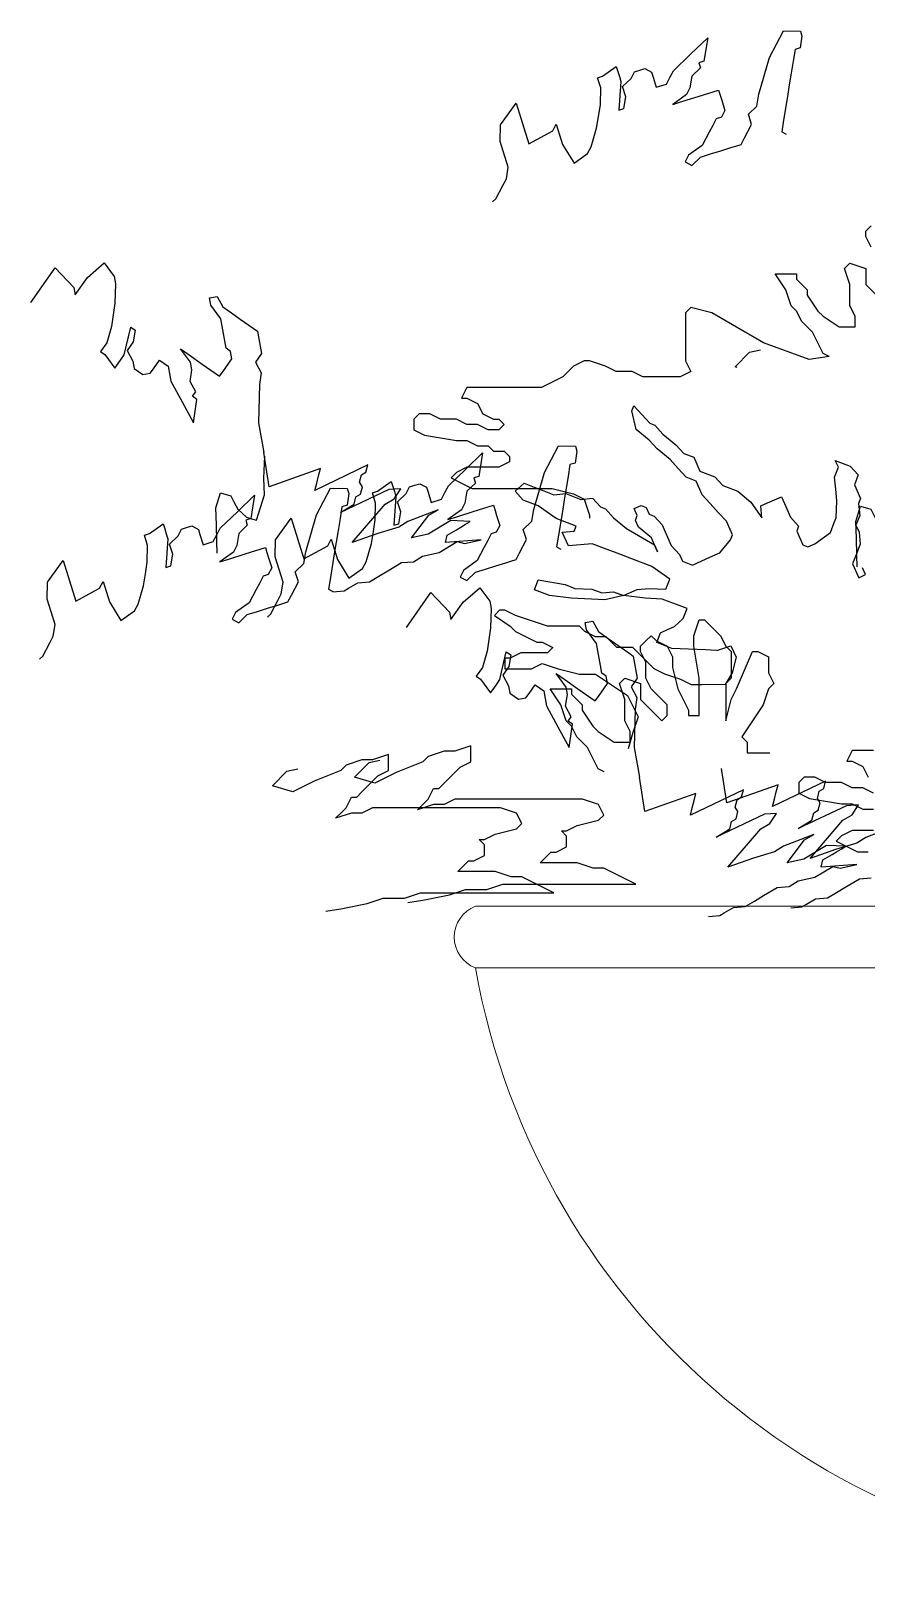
# Model space of a CAD drawing. Header units: millimetres. Extents: x 224.49 to 232.8, y 170.44 to 178.39.
# Drawn here: x 231.1423 to 231.3696, y 173.2372 to 173.6559 of the extents above; entities that cross this region are included whole.
import ezdxf

# ---------------------------------------------------------------- set-up
doc = ezdxf.new("R2010")
doc.units = ezdxf.units.MM
doc.layers.add('PROIEZIONI', color=145, linetype='Continuous', lineweight=13)
doc.layers.add('VEGETAZIONE', color=94, linetype='Continuous')

msp = doc.modelspace()

# ---------------------------------------------------------------- linework, layer by layer
at = {"layer": 'PROIEZIONI'}
for p, q in [((231.6540606653875, 173.4176087629835, -0.02885765433328312), (231.2632622538026, 173.4176087629835, -0.02885765433328312)), ((231.6540606653875, 173.4008602596299, -0.02885765433328312), (231.2632622538026, 173.4008602596299, -0.02885765433328312))]:
    msp.add_line(p, q, dxfattribs=at)
for centre, radius, start, end in [((231.2664467434278, 173.4092345113067, -0.02885765433328312), 0.00895930049275555, 110.8203850287182, 249.1796149712818), ((231.4586614595951, 173.435688924352, -0.02885765433328312), 0.1984789296389897, 190.1064698197023, 349.8935301802977)]:
    msp.add_arc(centre, radius, start, end, dxfattribs=at)
at = {"layer": 'VEGETAZIONE', "color": 103, "elevation": -0.02885765433328312}
for points in [[(231.2679446472002, 173.6092994267457), (231.2688345516602, 173.6101569658861), (231.2707339527937, 173.6137865987378), (231.2716836544986, 173.6156014155195), (231.2722010372343, 173.6187989458103), (231.270039448896, 173.6257125325047), (231.2701245152658, 173.6302927839641), (231.2743556361748, 173.6361693292106), (231.2778141765411, 173.6251075936177), (231.2842919489066, 173.6286508060356), (231.2852416506116, 173.6304656228172), (231.2869709212821, 173.6249347534618), (231.2900822103503, 173.6198359866672), (231.2900822103503, 173.6198359866672), (231.2937959462472, 173.6225150009111), (231.2947456489271, 173.6243298145748), (231.2962127323928, 173.6293421647653), (231.2967301141536, 173.6325396981741), (231.2972474981909, 173.6357372322948), (231.2973325622841, 173.6403174830424), (231.2964679279237, 173.6430829146022), (231.2978499472962, 173.643515014045), (231.3015636831931, 173.6461940282889), (231.3019960008608, 173.64481131095), (231.3024283185284, 173.6434285936112), (231.3028606352212, 173.6420458793903), (231.3022581870908, 173.6342680945221), (231.3036402064632, 173.6347001939649), (231.3041575882241, 173.6378977273738), (231.3032929528888, 173.6406631620514), (231.3056246716897, 173.6429100775643), (231.3065743743696, 173.644724891228), (231.3079563914655, 173.645156989959), (231.3093384108381, 173.645589089402), (231.3111527446269, 173.6446384739121), (231.3115850622946, 173.6432557565733), (231.3124496976297, 173.6404903218955), (231.3152137340984, 173.6413545200695), (231.3161634358033, 173.6431693368512), (231.3171131352317, 173.6449841529212), (231.3217765738086, 173.6494779808288), (231.3264400114104, 173.6539718118544), (231.3254052446375, 173.647576747443), (231.3240232275414, 173.647144648712), (231.3244555452091, 173.6457619313731), (231.322123826408, 173.6435150158603), (231.3216064423708, 173.6403174817397), (231.3206567429425, 173.6385026656697), (231.3169430047688, 173.6358236507141), (231.3197070412375, 173.636687848888), (231.3238530970787, 173.6379841465049), (231.3293811700158, 173.6397125428527), (231.3298134876834, 173.6383298255139), (231.3302458053512, 173.6369471081751), (231.3311104397114, 173.6341816766153), (231.3301607380065, 173.6323668598335), (231.3287787209105, 173.6319347611025), (231.3278290192055, 173.6301199443207), (231.3268793197771, 173.6283051282508), (231.3249799186438, 173.6246754953991), (231.3212661804702, 173.6219964804434), (231.3203164810419, 173.6201816643735), (231.3221308158055, 173.6192310457658), (231.3244625346065, 173.6214779612785), (231.3272265710751, 173.6223421594525), (231.3299906075437, 173.6232063576265), (231.3327546440123, 173.6240705558004), (231.3341366633848, 173.6245026552432), (231.3355186804808, 173.6249347539743), (231.3364683821859, 173.6267495707561), (231.3383677833192, 173.6303792036077), (231.3375031479839, 173.6331446382854), (231.3398348667848, 173.6353915537982), (231.340352251797, 173.6385890848009), (231.3432864187284, 173.6486137851819), (231.3470852209951, 173.6558730508853), (231.3516635922274, 173.6557866304514), (231.3520959098949, 173.6544039131125), (231.3515785281342, 173.6512063797038), (231.3501965087616, 173.6507742802609), (231.3496791270009, 173.6475767468521), (231.3491617429635, 173.6443792127315), (231.3486443612027, 173.6411816793227), (231.3481269761905, 173.6379841483201), (231.3470922103925, 173.6315890807907), (231.3465748286318, 173.6283915473819), (231.347751618961, 173.6277749700631)], [(231.3708709356468, 173.5969877419149), (231.3694222100671, 173.5998837281172), (231.3694222100671, 173.6013317200257), (231.3708709356468, 173.6027797143194)], [(231.3594597549164, 173.5672146164624), (231.3578324086973, 173.5680278775073), (231.3563836831178, 173.5709238637096), (231.3549349575383, 173.5738198499118), (231.3534862319587, 173.5752678442055), (231.3520375063791, 173.576715836114), (231.3505887807994, 173.5796118223163), (231.3491400584867, 173.58105981661), (231.3476913329072, 173.5854037947207), (231.344793881748, 173.5897477752167), (231.3476913329072, 173.5897477752167), (231.3491400584867, 173.5897477752167), (231.3505887807994, 173.5897477752167), (231.3505887807994, 173.5882997833082), (231.352037506379, 173.5868517890144), (231.3534862319587, 173.5854037947207), (231.3534862319587, 173.5839558028122), (231.3563836831178, 173.5796118223163), (231.3578324086973, 173.5781638304077), (231.3621785854361, 173.5752678442055), (231.3650760365953, 173.5752678442055), (231.3665247589081, 173.5752678442055), (231.3665247589081, 173.576715836114), (231.3665247589081, 173.5781638304078), (231.3650760365953, 173.58105981661), (231.3650760365953, 173.5839558028123), (231.3650760365953, 173.5868517890144), (231.3636273110157, 173.5911957695105), (231.3650760365953, 173.5926437614189), (231.3694222100671, 173.5911957695105), (231.3694222100671, 173.5897477752168), (231.3694222100671, 173.5868517890144), (231.3723196612263, 173.5839558028123)], [(231.2244885024554, 173.5032102545788), (231.2275247412799, 173.503443747434), (231.2287671794657, 173.5041888334422), (231.2312520558372, 173.5056790054584), (231.2344816421134, 173.5059273664453), (231.2369665184849, 173.5074175384615), (231.2394513948564, 173.5089077104778), (231.243178706612, 173.511142966822), (231.2464082916613, 173.5113913298545), (231.2488931680328, 173.5128815018707), (231.2533651924946, 173.5138749488658), (231.258334942436, 173.5168552912181), (231.2603220892995, 173.5163585682425), (231.2647941137613, 173.5173520152374), (231.2551053561599, 173.5166069302313), (231.2556030856678, 173.5185938252231), (231.2580879620394, 173.5200839972394), (231.259330400225, 173.5208290832475), (231.2605728384109, 173.5215741692557), (231.2618152765966, 173.5223192552638), (231.2565985434569, 173.5225676172526), (231.2503863553299, 173.5188421888921), (231.2459143308679, 173.5178487418972), (231.2506371004127, 173.5240577902708), (231.2531219767843, 173.5255479622871), (231.2449226417934, 173.5223192569022), (231.242437765422, 173.520829084886), (231.2367233027744, 173.5190905518828), (231.2297664059695, 173.5166069325062), (231.2387142183526, 173.5270381359418), (231.2411990947241, 173.5285283079581), (231.2429392624179, 173.531260288958), (231.2397096761418, 173.5310119279712), (231.226540588408, 173.5248028785539), (231.2302679001636, 173.5270381348981), (231.2307656284449, 173.5290250319356), (231.2320080666306, 173.5297701179438), (231.2325057961384, 173.5317570129357), (231.231761086234, 173.5329988239651), (231.2322588157419, 173.534985718957), (231.2335012539277, 173.5357308049651), (231.2339989822088, 173.5377177020027), (231.2339989822088, 173.5377177020027), (231.2195874562894, 173.5307635665772), (231.2200851845705, 173.5327504636148), (231.2205829140785, 173.5347373586067), (231.2210806423596, 173.5367242556441), (231.2071668447213, 173.5317570172562), (231.2056857716758, 173.5411035479954)], [(231.2067314251055, 173.4963331687834), (231.2076213295655, 173.4971907079239), (231.2095207306988, 173.5008203407754), (231.2104704324038, 173.5026351575572), (231.2109878151394, 173.505832687848), (231.2088262268012, 173.5127462745424), (231.208911293171, 173.5173265260019), (231.2131424140801, 173.5232030712483), (231.2166009544463, 173.5121413356554), (231.2230787268118, 173.5156845480732), (231.2240284285168, 173.5174993648549), (231.2257576991873, 173.5119684954994), (231.2288689882554, 173.5068697287049), (231.2288689882554, 173.5068697287049), (231.2325827241525, 173.5095487429488), (231.2335324268323, 173.5113635566126), (231.234999510298, 173.5163759068031), (231.2355168920587, 173.5195734402118), (231.2360342760961, 173.5227709743324), (231.2361193401892, 173.5273512250802), (231.2352547058288, 173.5301166566398), (231.2366367252014, 173.5305487560828), (231.2403504610983, 173.5332277703266), (231.2407827787659, 173.5318450529877), (231.2412150964335, 173.5304623356489), (231.2416474131263, 173.529079621428), (231.2410449649959, 173.5213018365598), (231.2424269843685, 173.5217339360026), (231.2429443661293, 173.5249314694115), (231.2420797307941, 173.5276969040892), (231.244411449595, 173.529943819602), (231.2453611522747, 173.5317586332658), (231.2467431693708, 173.5321907319968), (231.2481251887434, 173.5326228314397), (231.2499395225321, 173.5316722159499), (231.2503718401997, 173.530289498611), (231.251236475535, 173.5275240639332), (231.2540005120035, 173.5283882621072), (231.2549502137085, 173.5302030788889), (231.2558999131369, 173.5320178949589), (231.2605633517137, 173.5365117228665), (231.2652267893156, 173.5410055538921), (231.2641920225426, 173.5346104894807), (231.2628100054467, 173.5341783907497), (231.2632423231143, 173.5327956734108), (231.2609106043134, 173.530548757898), (231.2603932202759, 173.5273512237774), (231.2594435208476, 173.5255364077074), (231.2557297826741, 173.5228573927518), (231.2584938191427, 173.5237215909257), (231.2626398749838, 173.5250178885426), (231.268167947921, 173.5267462848904), (231.2686002655887, 173.5253635675516), (231.2690325832561, 173.5239808502128), (231.2698972176167, 173.521215418653), (231.2689475159117, 173.5194006018712), (231.2675654988156, 173.5189685031402), (231.2666157971107, 173.5171536863585), (231.2656660976823, 173.5153388702885), (231.263766696549, 173.5117092374368), (231.2600529583755, 173.5090302224811), (231.2591032589471, 173.5072154064112), (231.2609175937107, 173.5062647878035), (231.2632493125117, 173.5085117033162), (231.2660133489802, 173.5093759014902), (231.2687773854488, 173.5102400996642), (231.2715414219175, 173.511104297838), (231.27292344129, 173.511536397281), (231.274305458386, 173.511968496012), (231.2752551600909, 173.5137833127938), (231.2771545612243, 173.5174129456454), (231.2762899258891, 173.5201783803232), (231.27862164469, 173.5224252958359), (231.2791390297022, 173.5256228268386), (231.2820731966337, 173.5356475272196), (231.2858719989002, 173.542906792923), (231.2904503701325, 173.5428203724892), (231.2908826878, 173.5414376551503), (231.2903653060393, 173.5382401217415), (231.2889832866667, 173.5378080222986), (231.288465904906, 173.5346104888898), (231.2879485208687, 173.5314129547693), (231.287431139108, 173.5282154213604), (231.2869137540958, 173.5250178903578), (231.2858789882977, 173.5186228228285), (231.2853616065369, 173.5154252894196), (231.2865383968662, 173.5148087121009)], [(231.1447048639916, 173.4848248341777), (231.1455947684517, 173.4856823733181), (231.1474941695851, 173.4893120061697), (231.1484438712899, 173.4911268229515), (231.1489612540255, 173.4943243532423), (231.1467996656875, 173.5012379399366), (231.1468847320571, 173.5058181913961), (231.1511158529663, 173.5116947366426), (231.1545743933325, 173.5006330010496), (231.161052165698, 173.5041762134674), (231.162001867403, 173.5059910302492), (231.1637311380734, 173.5004601608938), (231.1668424271417, 173.4953613940992), (231.1668424271417, 173.4953613940992), (231.1705561630386, 173.4980404083431), (231.1715058657184, 173.4998552220068), (231.1729729491842, 173.5048675721974), (231.173490330945, 173.5080651056062), (231.1740077149822, 173.5112626397268), (231.1740927790754, 173.5158428904744), (231.1732281447152, 173.5186083220341), (231.1746101640876, 173.5190404214771), (231.1783238999846, 173.5217194357209), (231.1787562176521, 173.520336718382), (231.1791885353198, 173.5189540010432), (231.1796208520125, 173.5175712868223), (231.1790184038821, 173.509793501954), (231.1804004232546, 173.5102256013969), (231.1809178050154, 173.5134231348057), (231.1800531696803, 173.5161885694835), (231.1823848884811, 173.5184354849963), (231.183334591161, 173.52025029866), (231.184716608257, 173.5206823973911), (231.1860986276295, 173.5211144968339), (231.1879129614183, 173.5201638813441), (231.188345279086, 173.5187811640053), (231.1892099144212, 173.5160157293276), (231.1919739508899, 173.5168799275015), (231.1929236525947, 173.5186947442832), (231.1938733520232, 173.5205095603532), (231.1985367905999, 173.5250033882608), (231.2032002282018, 173.5294972192864), (231.2021654614289, 173.523102154875), (231.2007834443328, 173.522670056144), (231.2012157620004, 173.5212873388051), (231.1988840431995, 173.5190404232923), (231.1983666591623, 173.5158428891717), (231.1974169597339, 173.5140280731017), (231.1937032215603, 173.5113490581461), (231.1964672580288, 173.51221325632), (231.20061331387, 173.5135095539368), (231.2061413868073, 173.5152379502848), (231.2065737044749, 173.5138552329458), (231.2070060221424, 173.512472515607), (231.2078706565029, 173.5097070840473), (231.2069209547979, 173.5078922672656), (231.2055389377018, 173.5074601685344), (231.204589235997, 173.5056453517527), (231.2036395365686, 173.5038305356828), (231.2017401354352, 173.5002009028311), (231.1980263972617, 173.4975218878754), (231.1970766978332, 173.4957070718055), (231.198891032597, 173.4947564531977), (231.2012227513979, 173.4970033687105), (231.2039867878665, 173.4978675668845), (231.206750824335, 173.4987317650584), (231.2095148608037, 173.4995959632323), (231.2108968801762, 173.5000280626752), (231.2122788972723, 173.5004601614063), (231.2132285989771, 173.502274978188), (231.2151280001106, 173.5059046110397), (231.2142633647753, 173.5086700457175), (231.2165950835762, 173.5109169612302), (231.2171124685884, 173.5141144922328), (231.2200466355199, 173.5241391926139), (231.2238454377865, 173.5313984583173), (231.2284238090186, 173.5313120378834), (231.2288561266863, 173.5299293205445), (231.2283387449256, 173.5267317871358), (231.226956725553, 173.5262996876929), (231.2264393437921, 173.5231021542841), (231.2259219597549, 173.5199046201635), (231.2254045779943, 173.5167070867547), (231.224887192982, 173.5135095557521), (231.2238524271839, 173.5071144882227), (231.2233350454231, 173.5039169548139), (231.2245118357525, 173.5033003774952)], [(231.2982465328217, 173.4542483585001), (231.2966191866026, 173.4550616195451), (231.295170461023, 173.4579576057473), (231.2937217354434, 173.4608535919495), (231.2922730098638, 173.4623015862433), (231.2908242842843, 173.4637495781517), (231.2893755587047, 173.466645564354), (231.287926836392, 173.4680935586477), (231.2864781108123, 173.4724375367584), (231.2835806596531, 173.4767815172544), (231.2864781108123, 173.4767815172544), (231.2879268363919, 173.4767815172544), (231.2893755587047, 173.4767815172544), (231.2893755587047, 173.4753335253459), (231.2908242842843, 173.4738855310522), (231.2922730098638, 173.4724375367584), (231.2922730098638, 173.4709895448499), (231.295170461023, 173.466645564354), (231.2966191866026, 173.4651975724455), (231.3009653633412, 173.4623015862433), (231.3038628145004, 173.4623015862433), (231.3053115368132, 173.4623015862433), (231.3053115368132, 173.4637495781517), (231.3053115368132, 173.4651975724455), (231.3038628145004, 173.4680935586477), (231.3038628145004, 173.4709895448499), (231.3038628145004, 173.4738855310522), (231.302414088921, 173.4782295115482), (231.3038628145004, 173.4796775034567), (231.3082089879723, 173.4782295115482), (231.3082089879723, 173.4767815172545), (231.3082089879723, 173.4738855310522), (231.3111064391316, 173.47098954485), (231.3140038902906, 173.4680935586478), (231.3154526158703, 173.4695415505562), (231.3154526158703, 173.4724375367585), (231.3125551647111, 173.4753335253459), (231.3111064391315, 173.4767815172545), (231.3096577135519, 173.4796775034567), (231.3096577135519, 173.4840214839527), (231.3082089879723, 173.4869174701549), (231.3082089879723, 173.4883654620633), (231.3096577135519, 173.4898134563571), (231.3111064391315, 173.4912614482656), (231.3125551647111, 173.4898134563571), (231.3154526158702, 173.4883654620633), (231.3169013414499, 173.4854694758611), (231.3169013414499, 173.4825734896589), (231.3183500670294, 173.4767815172545), (231.3212475149216, 173.47098954485), (231.3212475149216, 173.4695415505562), (231.3241449660809, 173.4695415505562), (231.3241449660809, 173.4724375367585), (231.3241449660809, 173.4753335253459), (231.3241449660809, 173.4767815172545), (231.3241449660809, 173.4796775034567), (231.3226962405013, 173.4883654620633), (231.3226962405012, 173.4912614482656), (231.3241449660809, 173.4956054287616), (231.3255936916604, 173.4956054287616), (231.3284911428195, 173.4927094425594), (231.3299398683991, 173.4912614482656), (231.3313885939788, 173.4883654620633), (231.3328373195583, 173.4869174701549), (231.3328373195583, 173.4840214839527), (231.3328373195583, 173.4796775034567), (231.3313885939788, 173.4782295115482), (231.3313885939788, 173.4738855310522), (231.3313885939788, 173.4680935586478), (231.3328373195583, 173.4738855310522), (231.334286045138, 173.4767815172545), (231.3386322186099, 173.4869174701549), (231.3400809441895, 173.4869174701549), (231.3429783953486, 173.4854694758612), (231.3429783953486, 173.4840214839527), (231.3429783953486, 173.4811254977504), (231.3444271209282, 173.4782295115482), (231.3429783953486, 173.4767815172545), (231.341529669769, 173.4724375367585), (231.3357347674507, 173.4637495781517), (231.3371834930303, 173.4623015862433), (231.3371834930303, 173.4594056000411), (231.3386322186099, 173.4594056000411), (231.3433632387155, 173.4593724661914)], [(231.2448966156693, 173.4186133441646), (231.2489679016483, 173.419291548449), (231.2562115295462, 173.4207395427428), (231.2605577030181, 173.4221875346513), (231.2663526053363, 173.4221875346513), (231.2706987820751, 173.4236355289451), (231.2764936811266, 173.4236355289451), (231.2909809336556, 173.4236355289451), (231.2953271103943, 173.4236355289451), (231.3011220127126, 173.4236355289451), (231.3069169117641, 173.4236355289451), (231.304019460605, 173.4250835208536), (231.3011220127126, 173.4265315151473), (231.2982245615535, 173.4279795070558), (231.2953271103943, 173.4279795070558), (231.2909809336556, 173.4294275013495), (231.2880834824964, 173.4294275013495), (231.2851860346042, 173.4294275013495), (231.2808398578653, 173.4294275013495), (231.2837373090245, 173.4323234875518), (231.2851860346042, 173.4323234875518), (231.2880834824964, 173.4337714818455), (231.2880834824964, 173.435219473754), (231.2880834824964, 173.4366674680477), (231.2866347601837, 173.4381154599563), (231.2880834824964, 173.4381154599563), (231.2909809336556, 173.43956345425), (231.2967758359739, 173.4410114461584), (231.2967758359739, 173.4410114461584), (231.2982245615535, 173.4424594404522), (231.2967758359738, 173.4453554266545), (231.2924296592351, 173.4468034185629), (231.2880834824963, 173.4468034185629), (231.285186034604, 173.4468034185629), (231.2808398578653, 173.4468034185629), (231.2779424067062, 173.4468034185629), (231.2735962299674, 173.4468034185629), (231.2692500564956, 173.4468034185629), (231.2649038797568, 173.4468034185629), (231.2620064285977, 173.4468034185629), (231.2576602518589, 173.4468034185629), (231.2547628039665, 173.4453554266544), (231.2518653528074, 173.4453554266544), (231.2475191760686, 173.4439074323606), (231.2489679016483, 173.4453554266544), (231.2504166272277, 173.4468034185629), (231.2518653528074, 173.4496994047651), (231.253314078387, 173.4496994047651), (231.2547628039665, 173.4511473990588), (231.2562115295462, 173.4525953909674), (231.2576602518589, 173.4540433852611), (231.2591089774384, 173.4554913771696), (231.2620064285977, 173.4569393714633), (231.2620064285977, 173.4583873633718), (231.2620064285977, 173.461283349574), (231.2576602518589, 173.4598353576656), (231.2547628039665, 173.4598353576656), (231.2504166272277, 173.4583873633718), (231.2489679016483, 173.4569393714633), (231.2417242770173, 173.4540433852611), (231.238826825858, 173.4525953909674), (231.2359293746988, 173.4511473990588), (231.2303948148974, 173.4527334803805), (231.2343454306756, 173.4567784067354), (231.2372733916653, 173.4573812614184)], [(231.2225471729993, 173.4162599205748), (231.2266184589784, 173.4169381248593), (231.2338620868762, 173.418386119153), (231.2382082603481, 173.4198341110615), (231.2440031626664, 173.4198341110615), (231.2483493394053, 173.4212821053553), (231.2541442384566, 173.4212821053553), (231.2686314909857, 173.4212821053553), (231.2729776677244, 173.4212821053553), (231.2787725700428, 173.4212821053553), (231.2845674690941, 173.4212821053553), (231.281670017935, 173.4227300972638), (231.2787725700428, 173.4241780915575), (231.2758751188836, 173.425626083466), (231.2729776677244, 173.425626083466), (231.2686314909857, 173.4270740777597), (231.2657340398265, 173.4270740777597), (231.262836591934, 173.4270740777597), (231.2584904151953, 173.4270740777597), (231.2613878663545, 173.429970063962), (231.262836591934, 173.429970063962), (231.2657340398265, 173.4314180582558), (231.2657340398265, 173.4328660501642), (231.2657340398265, 173.434314044458), (231.2642853175138, 173.4357620363665), (231.2657340398265, 173.4357620363665), (231.2686314909857, 173.4372100306602), (231.274426393304, 173.4386580225687), (231.274426393304, 173.4386580225687), (231.2758751188836, 173.4401060168624), (231.274426393304, 173.4430020030647), (231.2700802165652, 173.4444499949732), (231.2657340398265, 173.4444499949732), (231.262836591934, 173.4444499949732), (231.2584904151953, 173.4444499949732), (231.2555929640363, 173.4444499949732), (231.2512467872975, 173.4444499949732), (231.2469006138256, 173.4444499949731), (231.2425544370869, 173.4444499949731), (231.2396569859277, 173.4444499949731), (231.2353108091889, 173.4444499949731), (231.2324133612967, 173.4430020030646), (231.2295159101375, 173.4430020030646), (231.2251697333988, 173.4415540087709), (231.2266184589783, 173.4430020030646), (231.2280671845579, 173.4444499949731), (231.2295159101375, 173.4473459811753), (231.2309646357172, 173.4473459811753), (231.2324133612967, 173.4487939754692), (231.2338620868762, 173.4502419673776), (231.2353108091889, 173.4516899616713), (231.2367595347685, 173.4531379535798), (231.2396569859277, 173.4545859478735), (231.2396569859277, 173.4560339397821), (231.2396569859277, 173.4589299259843), (231.2353108091889, 173.4574819340758), (231.2324133612967, 173.4574819340758), (231.2280671845579, 173.4560339397821), (231.2266184589783, 173.4545859478735), (231.2193748343473, 173.4516899616713), (231.2164773831881, 173.4502419673776), (231.2135799320288, 173.4487939754692), (231.2080453722275, 173.4503800567907), (231.2119959880057, 173.4544249831455), (231.2149239489953, 173.4550278378287)], [(231.3266671992108, 173.4148395160806), (231.3297034380353, 173.4150730089358), (231.3309458762211, 173.415818094944), (231.3334307525926, 173.4173082669602), (231.3366603388688, 173.4175566279471), (231.3391452152402, 173.4190467999634), (231.3416300916116, 173.4205369719796), (231.3453574033673, 173.4227722283239), (231.3485869884167, 173.4230205913563), (231.3510718647881, 173.4245107633726), (231.35554388925, 173.4255042103676), (231.3605136391914, 173.4284845527199), (231.362500786055, 173.4279878297443), (231.3669728105168, 173.4289812767392), (231.3572840529152, 173.428236191733), (231.3577817824231, 173.430223086725), (231.3602666587947, 173.4317132587413), (231.3615090969804, 173.4324583447494), (231.3627515351662, 173.4332034307575), (231.363993973352, 173.4339485167656), (231.3587772402122, 173.4341968787544), (231.3525650520852, 173.4304714503939), (231.3480930276233, 173.4294780033989), (231.352815797168, 173.4356870517726), (231.3553006735396, 173.437177223789), (231.3471013385489, 173.433948518404), (231.3446164621773, 173.4324583463878), (231.3389019995298, 173.4307198133847), (231.3319451027249, 173.428236194008), (231.340892915108, 173.4386673974436), (231.3433777914795, 173.4401575694598), (231.3451179591732, 173.4428895504599), (231.3418883728971, 173.4426411894731), (231.3287192851634, 173.4364321400557), (231.332446596919, 173.4386673963999), (231.3329443252003, 173.4406542934375), (231.334186763386, 173.4413993794456), (231.3346844928939, 173.4433862744375), (231.3339397829893, 173.4446280854669), (231.3344375124973, 173.4466149804588), (231.3356799506831, 173.4473600664669), (231.3361776789642, 173.4493469635045), (231.3361776789642, 173.4493469635045), (231.3217661530448, 173.442392828079), (231.3222638813258, 173.4443797251165), (231.3227616108339, 173.4463666201085), (231.3232593391149, 173.448353517146), (231.3093455414768, 173.443386278758), (231.3078644684312, 173.4527328094972)], [(231.3776501162095, 173.4395306473787), (231.3694507812189, 173.4363019419938), (231.3669659048474, 173.4348117699776), (231.3612514421997, 173.4330732369745), (231.3542945453949, 173.4305896175978), (231.363242357778, 173.4410208210334), (231.3657272341495, 173.4425109930496), (231.3674674018432, 173.4452429740496), (231.3642378155671, 173.4449946130628), (231.3510687278335, 173.4387855636455), (231.3547960395891, 173.4410208199897), (231.3552937678701, 173.4430077170272), (231.3565362060559, 173.4437528030354), (231.3570339355639, 173.4457396980273), (231.3562892256592, 173.4469815090567), (231.3567869551673, 173.4489684040486), (231.358029393353, 173.4497134900567), (231.3585271216342, 173.4517003870943), (231.3585271216342, 173.4517003870943), (231.3441155957146, 173.4447462516688), (231.3446133239959, 173.4467331487063), (231.3451110535038, 173.4487200436983), (231.3456087817849, 173.4507069407358), (231.3316949841467, 173.4457397023478), (231.3302139111012, 173.455086233087)], [(231.3490166418807, 173.4171929396704), (231.3520528807054, 173.4174264325256), (231.353295318891, 173.4181715185338), (231.3557801952626, 173.41966169055), (231.3590097815386, 173.4199100515369), (231.3614946579101, 173.4214002235531), (231.3639795342816, 173.4228903955694), (231.3677068460373, 173.4251256519136), (231.3709364310866, 173.425374014946)]]:
    msp.add_lwpolyline(points, dxfattribs=at)
at = {"layer": 'VEGETAZIONE', "color": 126, "elevation": -0.02885765433328312}
for points in [[(231.142321854468, 173.5818815218541), (231.148964038111, 173.591379147465), (231.1540667803621, 173.5860426776042), (231.1544231114336, 173.584025619983), (231.1577442041913, 173.588774434127), (231.1622518993375, 173.5926933915087), (231.1622518993375, 173.5926933915087), (231.1649814350217, 173.5890166284512), (231.1653377679654, 173.5869995735072), (231.1652201549645, 173.5817782560958), (231.1647462108917, 173.5785739963057), (231.164272268774, 173.5753697351485), (231.1629680515119, 173.5709782718224), (231.1613075070053, 173.5686038674275), (231.1624941112663, 173.5677740133424), (231.1652236469503, 173.5640972502848), (231.1660539201397, 173.5652844538208), (231.1668841933291, 173.5664716573569), (231.1677144646464, 173.5676588582157), (231.1694926240262, 173.575254582699), (231.170679228287, 173.5744247286138), (231.1702052842144, 173.5712204688237), (231.1685447378358, 173.5688460617517), (231.1700876712135, 173.5659991514124), (231.1704440041572, 173.5639820964683), (231.1716306064635, 173.5631522437502), (231.1728172107244, 173.562322389665), (231.1748340843479, 173.5626797378057), (231.1756643575373, 173.5638669413417), (231.1773249039161, 173.5662413484137), (231.1796981104833, 173.5645816416104), (231.1800544415548, 173.5625645839892), (231.1804107706716, 173.560547527735), (231.1834966392994, 173.5548537097335), (231.186582506055, 173.5491598890549), (231.1875303903732, 173.5555684073251), (231.1863437880669, 173.5563982600432), (231.1871740612564, 173.5575854635793), (231.1856311278785, 173.5604323739185), (231.1861050699964, 173.5636366350757), (231.1857487408795, 173.5656536913299), (231.1830192032409, 173.5693304557543), (231.185392409808, 173.567670748951), (231.1889522206362, 173.5651811880626), (231.1936986337705, 173.5618617744559), (231.1945289069599, 173.5630489779919), (231.1953591801492, 173.5642361815279), (231.1970197246558, 173.5666105859228), (231.1966633935842, 173.5686276435439), (231.1954767912781, 173.5694574962621), (231.1951204602066, 173.5714745538832), (231.1947641310898, 173.5734916101374), (231.1940514709013, 173.5775257240128), (231.1913219332627, 173.5812024884373), (231.1909656041457, 173.5832195446914), (231.1929824796414, 173.5835768955093), (231.1945254130191, 173.58072998517), (231.1968986195863, 173.5790702783666), (231.1992718261536, 173.5774105715633), (231.2016450327207, 173.57575086476), (231.2028316369816, 173.5749210106748), (231.2040182392878, 173.5740911579566), (231.2043745703594, 173.5720741003354), (231.2050872305479, 173.5680399864601), (231.2034266841691, 173.5656655793881), (231.2049696175468, 173.5628186690488), (231.2044956773011, 173.5596144105688), (231.2042604512991, 173.5491717757461), (231.2056857716758, 173.5411035479954)], [(231.2445005512234, 173.493510783356), (231.2511427348664, 173.5030084089669), (231.2562454771176, 173.497671939106), (231.2566018081891, 173.4956548814848), (231.2599229009467, 173.5004036956288), (231.2644305960929, 173.5043226530105), (231.2644305960929, 173.5043226530105), (231.267160131777, 173.5006458899531), (231.2675164647207, 173.498628835009), (231.2673988517197, 173.4934075175977), (231.2669249076472, 173.4902032578075), (231.2664509655293, 173.4869989966503), (231.2651467482674, 173.4826075333242), (231.2634862037608, 173.4802331289293), (231.2646728080218, 173.4794032748441), (231.2674023437057, 173.4757265117866), (231.2682326168952, 173.4769137153226), (231.2690628900845, 173.4781009188587), (231.2698931614017, 173.4792881197175), (231.2716713207816, 173.4868838442009), (231.2728579250425, 173.4860539901157), (231.2723839809699, 173.4828497303255), (231.2707234345911, 173.4804753232536), (231.2722663679688, 173.4776284129142), (231.2726227009128, 173.4756113579702), (231.2738093032189, 173.474781505252), (231.2749959074799, 173.4739516511668), (231.2770127811032, 173.4743089993076), (231.2778430542927, 173.4754962028435), (231.2795036006715, 173.4778706099155), (231.2818768072386, 173.4762109031122), (231.2822331383101, 173.474193845491), (231.2825894674269, 173.4721767892369), (231.2856753360548, 173.4664829712353), (231.2887612028104, 173.4607891505566), (231.2897090871285, 173.4671976688269), (231.2885224848223, 173.4680275215451), (231.2893527580117, 173.4692147250811), (231.2878098246339, 173.4720616354203), (231.2882837667517, 173.4752658965776), (231.2879274376349, 173.4772829528317), (231.2851978999963, 173.4809597172562), (231.2875711065633, 173.4793000104528), (231.2911309173915, 173.4768104495644), (231.2958773305259, 173.4734910359577), (231.2967076037152, 173.4746782394937), (231.2975378769046, 173.4758654430297), (231.2991984214112, 173.4782398474246), (231.2988420903396, 173.4802569050457), (231.2976554880334, 173.4810867577639), (231.2972991569619, 173.4831038153851), (231.2969428278451, 173.4851208716392), (231.2962301676566, 173.4891549855146), (231.2935006300179, 173.4928317499391), (231.293144300901, 173.4948488061932), (231.2951611763968, 173.4952061570112), (231.2967041097746, 173.4923592466718), (231.2990773163418, 173.4906995398684), (231.301450522909, 173.4890398330651), (231.303823729476, 173.4873801262618), (231.3050103337371, 173.4865502721766), (231.3061969360432, 173.4857204194584), (231.3065532671148, 173.4837033618373), (231.3072659273032, 173.4796692479619), (231.3056053809244, 173.4772948408899), (231.3071483143021, 173.4744479305506), (231.3066743740565, 173.4712436720705), (231.3064391480545, 173.4608010372479), (231.3078644684312, 173.4527328094972)]]:
    msp.add_lwpolyline(points, dxfattribs=at)
at = {"layer": 'VEGETAZIONE', "color": 104, "elevation": -0.02885765433328312}
for points in [[(231.3594597549164, 173.5672146164624), (231.3540434029558, 173.5664379570779), (231.3416161513909, 173.5709822183929), (231.3276137027803, 173.5790967183996), (231.3218188004621, 173.5805447126933), (231.3203700748824, 173.5790967183996), (231.3203700748824, 173.5762007321974), (231.3203700748824, 173.5747527402889), (231.3203700748824, 173.5718567540867), (231.3203700748824, 173.5704087597929), (231.3203700748824, 173.5660647816822), (231.3218188004621, 173.5631687954799), (231.3189213493029, 173.5617208011862), (231.3160238981436, 173.5617208011862), (231.3131264502514, 173.5617208011862), (231.3087802735127, 173.5617208011862), (231.3058828223535, 173.5631687954799), (231.3015366456147, 173.5631687954799), (231.2986391977225, 173.5646167873885), (231.2942930209837, 173.5660647816822), (231.292844295404, 173.5660647816822), (231.2899468442449, 173.5646167873885), (231.2884981186654, 173.5631687954799), (231.2870493930858, 173.5617208011862), (231.2841519419266, 173.5602728092776), (231.2812544940343, 173.5588248149839), (231.2769083172956, 173.5588248149839), (231.2740108661364, 173.5588248149839), (231.2711134149772, 173.5588248149839), (231.2667672415052, 173.5588248149839), (231.2638697903462, 173.5588248149839), (231.260972339187, 173.5588248149839), (231.2595236136073, 173.5559288287817), (231.260972339187, 173.5559288287817), (231.2638697903462, 173.5544808368732), (231.2653185159257, 173.551584850671), (231.268215967085, 173.5501368563772), (231.2696646893977, 173.5501368563773), (231.2711134149772, 173.5486888644687), (231.2696646893977, 173.547240870175), (231.2667672415054, 173.547240870175), (231.2638697903462, 173.5486888644687), (231.260972339187, 173.5486888644687), (231.2580748880278, 173.5501368563772), (231.2537287112891, 173.5501368563772), (231.2508312633967, 173.5515848506709), (231.2493825378172, 173.5515848506709), (231.2479338122376, 173.5515848506709), (231.2464850866581, 173.5501368563772), (231.2464850866581, 173.547240870175), (231.2493825378172, 173.5457928782665), (231.2580748880278, 173.5443448839728), (231.260972339187, 173.5443448839728), (231.2638697903462, 173.5428968920642), (231.2667672415054, 173.5428968920642), (231.268215967085, 173.5414488977706), (231.2711134149772, 173.5414488977706), (231.2725621405568, 173.540000905862), (231.2725621405568, 173.5385529115683), (231.2696646893977, 173.5371049196598), (231.2667672415054, 173.5371049196598), (231.2638697903462, 173.5371049196598), (231.260972339187, 173.5371049196598), (231.2580748880278, 173.5356569253661), (231.2566261624483, 173.5342089310723), (231.2595236136075, 173.5327609391638), (231.2624210647666, 173.5313129448701), (231.2653185159257, 173.5313129448701), (231.2667672415054, 173.5313129448701), (231.268215967085, 173.5313129448701), (231.2725621405568, 173.5313129448701), (231.275459591716, 173.5313129448701), (231.2798057684547, 173.5313129448701), (231.2841519419266, 173.5313129448701), (231.2899468442451, 173.5298649529616), (231.292844295404, 173.5284169586679), (231.2942930209837, 173.5240729805572), (231.2942930209837, 173.5232390486219)], [(231.3289655645349, 173.4872510065063), (231.3258130074051, 173.487394247287), (231.3212366883617, 173.4876021819525), (231.3166603684625, 173.4878101143916), (231.3126036193483, 173.4893696139486), (231.3136427600623, 173.492072745958), (231.3155145805519, 173.4929044798901), (231.3173864001858, 173.493736211596), (231.3197777906045, 173.4959195104197), (231.3202973613894, 173.4972710775376), (231.3208169313185, 173.498622642429), (231.314055685844, 173.5012218071852), (231.3094793668007, 173.5014297418507), (231.3035507971967, 173.5021575074754), (231.2984549073684, 173.5010138750231), (231.2893022714751, 173.5014297409555), (231.2833737027271, 173.5021575088066), (231.2793169566622, 173.5037170071914), (231.2803560973762, 173.5064201392007), (231.2876369127797, 173.5051725393361), (231.2903414121892, 173.5041328729649), (231.2949177320884, 173.5039249405257), (231.2976222314979, 173.5028852741544), (231.3008462977872, 173.5031971738468), (231.3035507971967, 173.5021575074754), (231.3072944373203, 173.5038209731134), (231.3105185075146, 173.5041328738601), (231.315094826558, 173.5039249391945), (231.316133967272, 173.5066280712039), (231.3112445392379, 173.5100589710644), (231.3058355404189, 173.5121383038071), (231.3017787943539, 173.5136978021918), (231.2990742949443, 173.5147374685631), (231.29501754583, 173.5162969681201), (231.2885694062971, 173.5156731688535), (231.2869040506509, 173.519415966062), (231.2901281169401, 173.5197278657543), (231.2906476877251, 173.5210794328722), (231.2852386919553, 173.5231587644426), (231.2803492630654, 173.5265896620767), (231.2762925139511, 173.5281491616337), (231.2741075883759, 173.5305403939507), (231.2764989787946, 173.5327236927745), (231.2792034751548, 173.5316840275753), (231.2819079745643, 173.530644361204), (231.2846124739738, 173.5296046948327), (231.2878365433124, 173.5299165933528), (231.2891887930171, 173.5293967601671), (231.2918932924266, 173.5283570937958), (231.2951173595718, 173.5286689957146), (231.2973022881964, 173.5262777622254), (231.2986545379011, 173.5257579290397), (231.3008394673815, 173.5233666977769), (231.3043766457109, 173.5204556311021), (231.3119705709611, 173.5159850682688), (231.3128032498809, 173.5141136679652), (231.3111378911855, 173.5178564663459), (231.3076007128562, 173.5207675330208), (231.3067680330803, 173.522638931098), (231.3072876038653, 173.5239904982159), (231.3064549271389, 173.5258618951208), (231.3083267445793, 173.5266936302252), (231.3096789942841, 173.5261737970395), (231.3105116732039, 173.524302396736), (231.3118639229085, 173.5237825635503), (231.3140488523891, 173.5213913322875), (231.3148815313089, 173.519519931984), (231.3148815313089, 173.519519931984), (231.3165468900045, 173.5157771336033), (231.3187318194849, 173.5133859023405), (231.3195644953553, 173.5115145032092), (231.322268994765, 173.5104748368378), (231.322268994765, 173.5104748368378), (231.3260126348885, 173.5121383024758), (231.3278844553782, 173.5129700364081), (231.3297562750119, 173.5138017681139), (231.3326672362155, 173.5173366340555), (231.3331868061447, 173.518688198947), (231.331521448305, 173.522430999554), (231.3293365188246, 173.5248222308169), (231.3271515902, 173.5272134643061), (231.3249666637687, 173.5296046943967), (231.3233013050733, 173.5333474927774), (231.3205968056638, 173.5343871591487), (231.3184118770392, 173.536778392638), (231.3162269475588, 173.5391696239007), (231.3126897722788, 173.5420806894034), (231.3105048427982, 173.5444719206662), (231.306967664469, 173.547382987341), (231.3058218757025, 173.5524773506132), (231.3063414464873, 173.5538289177311), (231.308526375112, 173.5514376842419), (231.3107113045925, 173.549046452979), (231.3120635542972, 173.5485266197934), (231.3142484829219, 173.5461353863041), (231.3177856590576, 173.5432243230279), (231.3199705876822, 173.5408330895387), (231.3226750870919, 173.5397934231674), (231.3243404457873, 173.5360506247867), (231.3283971918523, 173.5344911264019), (231.3305821213328, 173.5320998951392), (231.334638870447, 173.5305403955821), (231.3381760487763, 173.5276293289073), (231.3411936541274, 173.5233666985131), (231.3408805481859, 173.5265896625359), (231.3427523656262, 173.5274213976403), (231.3446241852601, 173.5282531293462), (231.3464960057498, 173.5290848632784), (231.3473286846696, 173.5272134629749), (231.3489940433652, 173.5234706645942), (231.3511789728455, 173.5210794333314), (231.3506594020607, 173.5197278662135), (231.3523247607561, 173.5159850678328), (231.3536770074116, 173.5154652358193), (231.3555488279013, 173.5162969697516), (231.3598120379539, 173.5193120002811), (231.3608511786678, 173.5220151322905), (231.3613707494528, 173.5233666994083), (231.3615772103911, 173.5279412294949), (231.3612641014004, 173.5311641946899), (231.3609509924096, 173.5343871598849), (231.3619901331235, 173.5370902918943), (231.361157457253, 173.5389616910256), (231.365214203318, 173.5374021926408), (231.3673991319426, 173.5350109591515), (231.3663599912286, 173.5323078271423), (231.3680253499241, 173.5285650287616), (231.367505779995, 173.5272134638701), (231.3678188889858, 173.5239904986751), (231.3667797482718, 173.5212873666657), (231.3676124271917, 173.5194159663621), (231.3679255361824, 173.5161930011671), (231.3668863954684, 173.5134898691578), (231.3658472547545, 173.5107867371484), (231.3675126104007, 173.5070439399399), (231.3693844308904, 173.5078756738721), (231.3685517511146, 173.5097470719493)], [(231.1930038818847, 173.5137008545961), (231.1929177220338, 173.5168554878329), (231.19279265385, 173.5214348208369), (231.1926675833838, 173.5260141545327), (231.1939282538474, 173.5301734768605), (231.1966997334251, 173.5293334548163), (231.1976652508672, 173.5275270026723), (231.1986307660267, 173.5257205512202), (231.2009820221164, 173.5234940884001), (231.2023677630465, 173.5230740770321), (231.2037535016939, 173.5226540663559), (231.2058546181859, 173.5295862671091), (231.2057295500021, 173.5341656001131), (231.2060247030237, 173.5401313745847)], [(231.3670978723857, 173.5100275122244), (231.3670117125346, 173.5131821454612), (231.366886644351, 173.5177614784652), (231.3667615738846, 173.5223408121609), (231.3680222443484, 173.5265001344887), (231.3707937239259, 173.5256601124444), (231.3717592413681, 173.5238536603005), (231.3727247565276, 173.5220472088484), (231.3750760126172, 173.5198207460283), (231.3764617535475, 173.5194007346603), (231.3778474921948, 173.5189807239841), (231.3799486086867, 173.5259129247373), (231.3798235405031, 173.5304922577413), (231.3801186935245, 173.536458032213)], [(231.3289655645349, 173.4872510065063), (231.3327047745378, 173.488463029203), (231.334210239304, 173.4854536218645), (231.3330811423062, 173.4811276042846), (231.3311993160792, 173.4779301150323), (231.3249104576373, 173.477899421927), (231.3220130064781, 173.477899421927), (231.3191155585858, 173.4793474162208), (231.3147693818471, 173.4807954105145), (231.3118719306879, 173.4822434024229), (231.3089744795289, 173.4851393886252), (231.3075257539492, 173.486587382919), (231.3060770283696, 173.4880353748275), (231.3017308548977, 173.4880353748275), (231.2988334037385, 173.4909313610297), (231.2959359525793, 173.4909313610297), (231.2930385014201, 173.4923793553235), (231.2915897758405, 173.4938273472319), (231.2886923279483, 173.4938273472319), (231.2872436023688, 173.4938273472319), (231.28289742563, 173.4938273472319), (231.2785512488913, 173.4952753415256), (231.2742050754193, 173.4967233334341), (231.2713076242602, 173.4981713277279), (231.2698588986806, 173.4981713277279), (231.2684101731011, 173.4967233334341), (231.2727563498398, 173.4938273472318), (231.2742050754193, 173.4923793553235), (231.2771025233116, 173.4909313610296), (231.2799999744709, 173.4894833691212), (231.2814487000504, 173.4894833691212), (231.2843461512095, 173.4880353748275), (231.28289742563, 173.4865873829189), (231.2785512488913, 173.4865873829189), (231.2756537977321, 173.4865873829189), (231.2727563498398, 173.4851393886252), (231.2713076242602, 173.4851393886252), (231.2713076242602, 173.4822434024229), (231.2756537977321, 173.4822434024229), (231.2785512488913, 173.4822434024229), (231.2814487000504, 173.4836913967167), (231.2857948767892, 173.4822434024229), (231.2915897758405, 173.4807954105145), (231.2959359525793, 173.4807954105145), (231.3002821293182, 173.477899421927), (231.3046283060568, 173.4750034357248), (231.3060770283696, 173.4721074495225), (231.3075257539492, 173.4692114633204), (231.3060770283696, 173.4648674852096), (231.3048537110537, 173.460437948982)], [(231.3715527973507, 173.4599793207517), (231.3686553461917, 173.4599793207517), (231.3657578950324, 173.4599793207517), (231.3643091694528, 173.4570833345495), (231.3657578950324, 173.4570833345495), (231.3686553461917, 173.4556353426409), (231.3701040717712, 173.4527393564387)], [(231.3715527973507, 173.4483953759428), (231.3686553461917, 173.4498433702365), (231.3657578950324, 173.4498433702365), (231.3628604438733, 173.451291362145), (231.3585142671345, 173.451291362145), (231.3556168192422, 173.4527393564387), (231.3541680936626, 173.4527393564387), (231.352719368083, 173.4527393564387), (231.3512706425035, 173.451291362145), (231.3512706425035, 173.4483953759427), (231.3541680936626, 173.4469473840343), (231.3628604438733, 173.4454993897405), (231.3657578950324, 173.4454993897405), (231.3686553461917, 173.4440513978321), (231.3715527973507, 173.4440513978321)], [(231.3715527973508, 173.4382594254276), (231.3686553461917, 173.4382594254276), (231.3657578950324, 173.4382594254276), (231.3628604438733, 173.4368114311338), (231.3614117182937, 173.43536343684), (231.3643091694529, 173.4339154449316), (231.367206620612, 173.4324674506379), (231.3701040717712, 173.4324674506379)]]:
    msp.add_lwpolyline(points, dxfattribs=at)
at = {"layer": 'VEGETAZIONE', "color": 66, "elevation": -0.02885765433328312}
msp.add_lwpolyline([(231.3344438774834, 173.5642217420173), (231.3338920145262, 173.5643798936246), (231.3378426303043, 173.5684248199795), (231.340770591294, 173.5690276746625)], dxfattribs=at)
msp.add_lwpolyline([(231.3344438774834, 173.5642217420173), (231.3338920145262, 173.5643798936246), (231.3378426303043, 173.5684248199795), (231.340770591294, 173.5690276746625)], dxfattribs=at)
msp.add_lwpolyline([(231.3344438774834, 173.5642217420173), (231.3338920145262, 173.5643798936246), (231.3378426303043, 173.5684248199795), (231.340770591294, 173.5690276746625)], dxfattribs=at)
msp.add_lwpolyline([(231.3344438774834, 173.5642217420173), (231.3338920145262, 173.5643798936246), (231.3378426303043, 173.5684248199795), (231.340770591294, 173.5690276746625)], dxfattribs=at)
msp.add_lwpolyline([(231.3344438774834, 173.5642217420173), (231.3338920145262, 173.5643798936246), (231.3378426303043, 173.5684248199795), (231.340770591294, 173.5690276746625)], dxfattribs=at)

doc.saveas('drawing.dxf')
